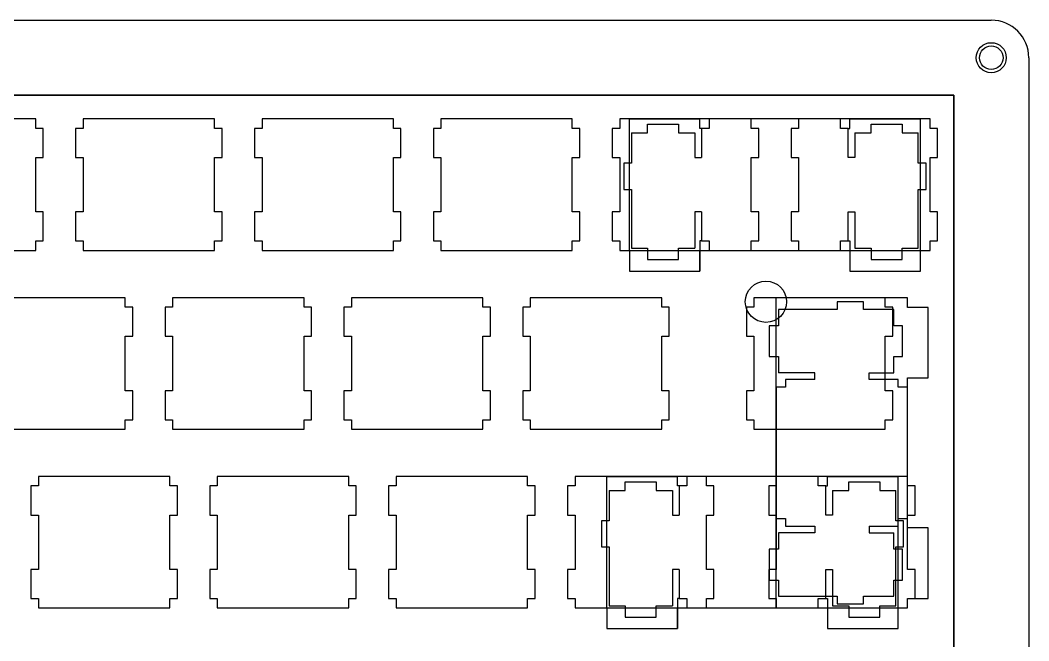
# Model space of a CAD drawing. Header units: millimetres. Extents: x 0 to 302, y 0 to 130.
# Drawn here: x 194.3 to 301.8, y 64.2 to 130.3 of the extents above; entities that cross this region are included whole.
import ezdxf

# ---------------------------------------------------------------- set-up
doc = ezdxf.new("R2010")
doc.units = ezdxf.units.MM
for name, color, linetype, lineweight, true_color in [('BOLT_HOLES', 7, 'Continuous', 25, 0xffffff), ('BORDER', 7, 'Continuous', 25, 0xffffff), ('BOTTOM_LAYER_FEET', 7, 'Continuous', 25, 0x000000), ('HOLES', 7, 'Continuous', 25, 0xffffff), ('MOUSE_BUTTONS__PCB_CUTOUT', 30, 'Continuous', 25, 0xff7f00), ('PCBS', 7, 'Continuous', 25, 0x000000), ('SWITCH__BACKSLASH', 5, 'Continuous', 25, 0x0000ff), ('SWITCH__BACKSPACE_CLASSIC__PCB', 5, 'Continuous', 25, 0x0000ff), ('SWITCH__BACKSPACE_CLASSIC__PLATE', 5, 'Continuous', 25, 0x0000ff), ('SWITCH__BACKSPACE_SPLIT', 5, 'Continuous', 25, 0x0000ff), ('SWITCH__BASE', 5, 'Continuous', 25, 0x0000ff), ('SWITCH__ENTER__1.25U', 5, 'Continuous', 25, 0x0000ff), ('SWITCH__ENTER__ANSI__PCB', 5, 'Continuous', 25, 0x0000ff), ('SWITCH__ENTER__ANSI__PLATE', 5, 'Continuous', 25, 0x0000ff), ('SWITCH__ENTER__ISO__PCB', 5, 'Continuous', 25, 0x0000ff), ('SWITCH__ENTER__ISO__PLATE', 5, 'Continuous', 25, 0x0000ff), ('SWITCH__UNIVERSAL', 2, 'Continuous', 25, 0xffff00), ('TOP_PLATE__BASE', 1, 'Continuous', 25, 0xff0000)]:
    doc.layers.add(name, color=color, linetype=linetype, lineweight=lineweight, true_color=true_color)

msp = doc.modelspace()

# ---------------------------------------------------------------- linework, layer by layer
at = {"layer": 'BOLT_HOLES'}
msp.add_circle((297.7516, 126.302), 1.25, dxfattribs=at)
at = {"layer": 'BORDER'}
for p, q in [((34.875, 130.302), (297.7516, 130.302)), ((301.7509, 126.302), (301.7509, 4))]:
    msp.add_line(p, q, dxfattribs=at)
msp.add_arc((297.7509, 126.302), 4, 359.9999991, 89.9899732, dxfattribs=at)
at = {"layer": 'BOTTOM_LAYER_FEET'}
msp.add_circle((273.7509, 100.302), 2.2, dxfattribs=at)
at = {"layer": 'HOLES'}
msp.add_circle((297.7516, 126.302), 1.6, dxfattribs=at)
at = {"layer": 'MOUSE_BUTTONS__PCB_CUTOUT'}
for p, q in [((293.7523, 122.302), (32.875, 122.302)), ((293.7523, 27.0504), (293.7523, 122.302))]:
    msp.add_line(p, q, dxfattribs=at)
at = {"layer": 'PCBS'}
for p, q in [((293.7523, 122.302), (32.875, 122.302)), ((293.7509, 8), (293.7523, 122.302))]:
    msp.add_line(p, q, dxfattribs=at)
at = {"layer": 'SWITCH__BACKSLASH'}
for p, q in [((272.4633, 100.726), (272.4633, 99.725)), ((286.4633, 100.726), (272.4633, 100.726)), ((286.4633, 99.725), (286.4633, 100.726)), ((272.4633, 99.725), (271.6633, 99.725)), ((271.6633, 99.725), (271.6633, 96.625)), ((287.2633, 99.725), (286.4633, 99.725)), ((287.2633, 96.625), (287.2633, 99.725)), ((271.6633, 96.625), (272.4633, 96.625)), ((272.4633, 96.625), (272.4633, 90.8246)), ((286.4633, 90.8246), (286.4633, 96.625)), ((286.4633, 96.625), (287.2633, 96.625)), ((272.4633, 90.8246), (271.6633, 90.8246)), ((271.6633, 90.8246), (271.6633, 87.7255)), ((287.2633, 90.8246), (286.4633, 90.8246)), ((287.2633, 87.7255), (287.2633, 90.8246)), ((271.6633, 87.7255), (272.4633, 87.7255)), ((272.4633, 87.7255), (272.4633, 86.7264)), ((286.4633, 86.7264), (286.4633, 87.7255)), ((286.4633, 87.7255), (287.2633, 87.7255)), ((272.4633, 86.7264), (286.4633, 86.7264))]:
    msp.add_line(p, q, dxfattribs=at)
at = {"layer": 'SWITCH__BACKSPACE_CLASSIC__PCB'}
for p, q in [((259.20196, 105.7748), (259.20196, 119.7755)), ((259.20196, 119.7755), (266.70196, 119.7755)), ((266.70196, 118.775), (266.70196, 119.7755)), ((267.70237, 119.7755), (267.70237, 118.775)), ((281.70197, 119.7755), (267.70237, 119.7755)), ((281.70197, 118.775), (281.70197, 119.7755)), ((282.70196, 119.7755), (290.20196, 119.7755)), ((282.70196, 118.775), (282.70196, 119.7755)), ((290.20196, 105.7748), (290.20196, 119.7755)), ((266.90187, 118.775), (266.70196, 118.775)), ((267.70237, 118.775), (266.90187, 118.775)), ((282.50277, 118.775), (281.70197, 118.775)), ((282.50277, 118.775), (282.70196, 118.775)), ((266.90187, 106.7753), (266.70196, 106.7753)), ((266.70196, 106.7753), (266.70196, 103.5748)), ((266.90187, 106.7753), (267.70237, 106.7753)), ((267.70237, 106.7753), (267.70237, 105.7762)), ((281.70197, 105.7762), (281.70197, 106.7753)), ((281.70197, 106.7753), (282.50277, 106.7753)), ((282.50277, 106.7753), (282.70196, 106.7753)), ((282.70196, 106.7753), (282.70196, 103.5748)), ((259.20196, 105.7748), (259.20196, 103.5748)), ((266.70196, 103.5748), (266.70196, 105.7748)), ((266.70196, 105.7748), (266.70196, 105.7748)), ((267.70237, 105.7762), (281.70197, 105.7762)), ((282.70196, 105.7748), (282.70196, 103.5748)), ((290.20196, 103.5748), (290.20196, 105.7748)), ((259.20196, 103.5748), (266.70196, 103.5748)), ((282.70196, 103.5748), (290.20196, 103.5748))]:
    msp.add_line(p, q, dxfattribs=at)
at = {"layer": 'SWITCH__BACKSPACE_CLASSIC__PLATE'}
for p, q in [((267.7003, 119.7755), (267.7003, 118.775)), ((281.6997, 119.7755), (267.7003, 119.7755)), ((281.6997, 118.775), (281.6997, 119.7755)), ((259.4251, 118.3051), (259.4251, 115.0737)), ((259.4251, 118.3051), (261.1503, 118.3051)), ((261.1503, 118.3051), (261.1503, 119.2241)), ((261.1503, 119.2241), (264.4494, 119.2241)), ((264.4494, 119.2241), (264.4494, 118.3051)), ((264.4494, 118.3051), (266.1747, 118.3051)), ((266.1748, 118.3051), (266.1748, 115.6745)), ((267.7003, 118.775), (266.8996, 118.775)), ((266.8996, 118.775), (266.8996, 115.6745)), ((282.5006, 118.775), (281.6997, 118.775)), ((282.5006, 115.6745), (282.5006, 118.775)), ((283.2251, 118.3051), (284.9504, 118.3051)), ((283.2252, 118.3051), (283.2252, 115.6745)), ((284.9504, 118.3051), (284.9504, 119.2241)), ((284.9504, 119.2241), (288.2496, 119.2241)), ((288.2496, 119.2241), (288.2496, 118.3051)), ((288.2496, 118.3051), (289.9747, 118.3051)), ((289.9749, 115.0737), (289.9749, 118.3051)), ((259.4251, 115.0737), (258.5997, 115.0737)), ((258.5997, 115.0737), (258.5997, 112.2751)), ((266.1748, 115.6745), (266.8996, 115.6745)), ((283.2252, 115.6745), (282.5006, 115.6745)), ((290.8004, 115.0737), (289.9749, 115.0737)), ((290.8004, 112.2751), (290.8004, 115.0737)), ((258.5997, 112.2751), (259.4251, 112.2751)), ((259.4251, 112.2751), (259.4251, 106.0034)), ((289.9749, 106.0034), (289.9749, 112.2751)), ((289.9749, 112.2751), (290.8004, 112.2751)), ((266.8996, 109.8744), (266.1748, 109.8744)), ((266.1748, 109.8744), (266.1748, 106.0034)), ((266.8996, 109.8744), (266.8996, 106.7753)), ((282.5006, 106.7753), (282.5006, 109.8744)), ((282.5006, 109.8744), (283.23026, 109.8744)), ((283.23026, 109.8744), (283.23026, 106.0034)), ((266.8996, 106.7753), (267.7003, 106.7753)), ((267.7003, 106.7753), (267.7003, 105.7762)), ((281.6997, 105.7762), (281.6997, 106.7753)), ((281.6997, 106.7753), (282.5006, 106.7753)), ((259.4251, 106.0034), (261.1504, 106.0034)), ((261.1504, 106.0034), (261.1504, 104.8061)), ((264.4495, 104.8061), (264.4495, 106.0034)), ((264.4495, 106.0034), (266.1748, 106.0034)), ((267.7003, 105.7762), (281.6997, 105.7762)), ((283.2252, 106.0034), (284.9506, 106.0034)), ((284.9506, 106.0034), (284.9506, 104.8061)), ((288.2494, 104.8061), (288.2494, 106.0034)), ((288.2494, 106.0034), (289.9749, 106.0034)), ((261.1504, 104.8061), (264.4495, 104.8061)), ((284.9506, 104.8061), (288.2494, 104.8061))]:
    msp.add_line(p, q, dxfattribs=at)
at = {"layer": 'SWITCH__BACKSPACE_SPLIT'}
for p, q in [((258.17757, 119.7755), (258.17757, 118.775)), ((272.17657, 119.7755), (258.17757, 119.7755)), ((272.17657, 118.775), (272.17657, 119.7755)), ((277.22757, 119.7755), (277.22757, 118.775)), ((291.22657, 119.7755), (277.22757, 119.7755)), ((291.22657, 118.775), (291.22657, 119.7755)), ((258.17757, 118.775), (257.37657, 118.775)), ((257.37657, 118.775), (257.37657, 115.6745)), ((272.97757, 118.775), (272.17657, 118.775)), ((272.97757, 115.6745), (272.97757, 118.775)), ((277.22757, 118.775), (276.42657, 118.775)), ((276.42657, 118.775), (276.42657, 115.6745)), ((292.02757, 118.775), (291.22657, 118.775)), ((292.02757, 115.6745), (292.02757, 118.775)), ((257.37657, 115.6745), (258.17757, 115.6745)), ((258.17757, 115.6745), (258.17757, 109.8759)), ((272.17657, 109.8759), (272.17657, 115.6745)), ((272.17657, 115.6745), (272.97757, 115.6745)), ((276.42657, 115.6745), (277.22757, 115.6745)), ((277.22757, 115.6745), (277.22757, 109.8759)), ((291.22657, 109.8759), (291.22657, 115.6745)), ((291.22657, 115.6745), (292.02757, 115.6745)), ((258.17757, 109.8759), (257.37657, 109.8759)), ((257.37657, 109.8759), (257.37657, 106.7739)), ((272.97757, 109.8759), (272.17657, 109.8759)), ((272.97757, 106.7739), (272.97757, 109.8759)), ((277.22757, 109.8759), (276.42657, 109.8759)), ((276.42657, 109.8759), (276.42657, 106.7739)), ((292.02757, 109.8759), (291.22657, 109.8759)), ((292.02757, 106.7739), (292.02757, 109.8759)), ((257.37657, 106.7739), (258.17757, 106.7739)), ((258.17757, 106.7739), (258.17757, 105.7748)), ((272.17657, 105.7748), (272.17657, 106.7739)), ((272.17657, 106.7739), (272.97757, 106.7739)), ((276.42657, 106.7739), (277.22757, 106.7739)), ((277.22757, 106.7739), (277.22757, 105.7748)), ((291.22657, 105.7748), (291.22657, 106.7739)), ((291.22657, 106.7739), (292.02757, 106.7739)), ((258.17757, 105.7748), (272.17657, 105.7748)), ((277.22757, 105.7748), (291.22657, 105.7748))]:
    msp.add_line(p, q, dxfattribs=at)
at = {"layer": 'SWITCH__BASE'}
for p, q in [((195.9753, 119.776), (181.9753, 119.776)), ((195.9753, 118.775), (195.9753, 119.776)), ((201.0253, 119.776), (201.0253, 118.775)), ((215.0253, 119.776), (201.0253, 119.776)), ((215.0253, 118.775), (215.0253, 119.776)), ((220.0753, 119.776), (220.0753, 118.775)), ((234.0753, 119.776), (220.0753, 119.776)), ((234.0753, 118.775), (234.0753, 119.776)), ((239.1253, 119.776), (239.1253, 118.775)), ((253.1253, 119.776), (239.1253, 119.776)), ((253.1253, 118.775), (253.1253, 119.776)), ((196.7763, 118.775), (195.9753, 118.775)), ((196.7763, 115.675), (196.7763, 118.775)), ((201.0253, 118.775), (200.2263, 118.775)), ((200.2263, 118.775), (200.2263, 115.675)), ((215.8263, 118.775), (215.0253, 118.775)), ((215.8263, 115.675), (215.8263, 118.775)), ((220.0753, 118.775), (219.2763, 118.775)), ((219.2763, 118.775), (219.2763, 115.675)), ((234.8763, 118.775), (234.0753, 118.775)), ((234.8763, 115.675), (234.8763, 118.775)), ((239.1253, 118.775), (238.3263, 118.775)), ((238.3263, 118.775), (238.3263, 115.675)), ((253.9263, 118.775), (253.1253, 118.775)), ((253.9263, 115.675), (253.9263, 118.775)), ((195.9753, 109.875), (195.9753, 115.675)), ((195.9753, 115.675), (196.7763, 115.675)), ((200.2263, 115.675), (201.0253, 115.675)), ((201.0253, 115.675), (201.0253, 109.875)), ((215.0253, 109.875), (215.0253, 115.675)), ((215.0253, 115.675), (215.8263, 115.675)), ((219.2763, 115.675), (220.0753, 115.675)), ((220.0753, 115.675), (220.0753, 109.875)), ((234.0753, 109.875), (234.0753, 115.675)), ((234.0753, 115.675), (234.8763, 115.675)), ((238.3263, 115.675), (239.1253, 115.675)), ((239.1253, 115.675), (239.1253, 109.875)), ((253.1253, 109.875), (253.1253, 115.675)), ((253.1253, 115.675), (253.9263, 115.675)), ((196.7763, 109.875), (195.9753, 109.875)), ((196.7763, 106.775), (196.7763, 109.875)), ((201.0253, 109.875), (200.2263, 109.875)), ((200.2263, 109.875), (200.2263, 106.775)), ((215.8263, 109.875), (215.0253, 109.875)), ((215.8263, 106.775), (215.8263, 109.875)), ((220.0753, 109.875), (219.2763, 109.875)), ((219.2763, 109.875), (219.2763, 106.775)), ((234.8763, 109.875), (234.0753, 109.875)), ((234.8763, 106.775), (234.8763, 109.875)), ((239.1253, 109.875), (238.3263, 109.875)), ((238.3263, 109.875), (238.3263, 106.775)), ((253.9263, 109.875), (253.1253, 109.875)), ((253.9263, 106.775), (253.9263, 109.875)), ((195.9753, 105.776), (195.9753, 106.775)), ((195.9753, 106.775), (196.7763, 106.775)), ((200.2263, 106.775), (201.0253, 106.775)), ((201.0253, 106.775), (201.0253, 105.776)), ((215.0253, 105.776), (215.0253, 106.775)), ((215.0253, 106.775), (215.8263, 106.775)), ((219.2763, 106.775), (220.0753, 106.775)), ((220.0753, 106.775), (220.0753, 105.776)), ((234.0753, 105.776), (234.0753, 106.775)), ((234.0753, 106.775), (234.8763, 106.775)), ((238.3263, 106.775), (239.1253, 106.775)), ((239.1253, 106.775), (239.1253, 105.776)), ((253.1253, 105.776), (253.1253, 106.775)), ((253.1253, 106.775), (253.9263, 106.775)), ((181.9753, 105.776), (195.9753, 105.776)), ((201.0253, 105.776), (215.0253, 105.776)), ((220.0753, 105.776), (234.0753, 105.776)), ((239.1253, 105.776), (253.1253, 105.776)), ((205.5003, 100.726), (191.5003, 100.726)), ((205.5003, 99.725), (205.5003, 100.726)), ((210.5503, 100.726), (210.5503, 99.725)), ((224.5503, 100.726), (210.5503, 100.726)), ((224.5503, 99.725), (224.5503, 100.726)), ((229.6003, 100.726), (229.6003, 99.725)), ((243.6003, 100.726), (229.6003, 100.726)), ((243.6003, 99.725), (243.6003, 100.726)), ((248.6503, 100.726), (248.6503, 99.725)), ((262.6503, 100.726), (248.6503, 100.726)), ((262.6503, 99.725), (262.6503, 100.726)), ((206.3013, 99.725), (205.5003, 99.725)), ((206.3013, 96.625), (206.3013, 99.725)), ((210.5503, 99.725), (209.7513, 99.725)), ((209.7513, 99.725), (209.7513, 96.625)), ((225.3513, 99.725), (224.5503, 99.725)), ((225.3513, 96.625), (225.3513, 99.725)), ((228.8013, 99.725), (228.8013, 96.625)), ((229.6003, 99.725), (228.8013, 99.725)), ((244.4013, 99.725), (243.6003, 99.725)), ((244.4013, 96.625), (244.4013, 99.725)), ((248.6503, 99.725), (247.8513, 99.725)), ((247.8513, 99.725), (247.8513, 96.625)), ((263.4513, 99.725), (262.6503, 99.725)), ((263.4513, 96.625), (263.4513, 99.725)), ((205.5003, 90.8246), (205.5003, 96.625)), ((205.5003, 96.625), (206.3013, 96.625)), ((209.7513, 96.625), (210.5503, 96.625)), ((210.5503, 96.625), (210.5503, 90.8246)), ((224.5503, 90.8246), (224.5503, 96.625)), ((224.5503, 96.625), (225.3513, 96.625)), ((228.8013, 96.625), (229.6003, 96.625)), ((229.6003, 96.625), (229.6003, 90.8246)), ((243.6003, 90.8246), (243.6003, 96.625)), ((243.6003, 96.625), (244.4013, 96.625)), ((247.8513, 96.625), (248.6503, 96.625)), ((248.6503, 96.625), (248.6503, 90.8246)), ((262.6503, 90.8246), (262.6503, 96.625)), ((262.6503, 96.625), (263.4513, 96.625)), ((206.3013, 90.8246), (205.5003, 90.8246)), ((206.3013, 87.7255), (206.3013, 90.8246)), ((210.5503, 90.8246), (209.7513, 90.8246)), ((209.7513, 90.8246), (209.7513, 87.7255)), ((225.3513, 90.8246), (224.5503, 90.8246)), ((225.3513, 87.7255), (225.3513, 90.8246)), ((229.6003, 90.8246), (228.8013, 90.8246)), ((228.8013, 90.8246), (228.8013, 87.7255)), ((244.4013, 90.8246), (243.6003, 90.8246)), ((244.4013, 87.7255), (244.4013, 90.8246)), ((248.6503, 90.8246), (247.8513, 90.8246)), ((247.8513, 90.8246), (247.8513, 87.7255)), ((263.4513, 90.8246), (262.6503, 90.8246)), ((263.4513, 87.7255), (263.4513, 90.8246)), ((205.5003, 86.7264), (205.5003, 87.7255)), ((205.5003, 87.7255), (206.3013, 87.7255)), ((209.7513, 87.7255), (210.5503, 87.7255)), ((210.5503, 87.7255), (210.5503, 86.7264)), ((224.5503, 86.7264), (224.5503, 87.7255)), ((224.5503, 87.7255), (225.3513, 87.7255)), ((228.8013, 87.7255), (229.6003, 87.7255)), ((229.6003, 87.7255), (229.6003, 86.7264)), ((243.6003, 86.7264), (243.6003, 87.7255)), ((243.6003, 87.7255), (244.4013, 87.7255)), ((247.8513, 87.7255), (248.6503, 87.7255)), ((248.6503, 87.7255), (248.6503, 86.7264)), ((262.6503, 86.7264), (262.6503, 87.7255)), ((262.6503, 87.7255), (263.4513, 87.7255)), ((191.5003, 86.7264), (205.5003, 86.7264)), ((210.5503, 86.7264), (224.5503, 86.7264)), ((229.6003, 86.7264), (243.6003, 86.7264)), ((248.6503, 86.7264), (262.6503, 86.7264)), ((196.2633, 81.6757), (196.2633, 80.6752)), ((210.2633, 81.6757), (196.2633, 81.6757)), ((210.2633, 80.6752), (210.2633, 81.6757)), ((215.3133, 81.6757), (215.3133, 80.6752)), ((229.3133, 81.6757), (215.3133, 81.6757)), ((229.3133, 80.6752), (229.3133, 81.6757)), ((234.3633, 81.6757), (234.3633, 80.6752)), ((248.3633, 81.6757), (234.3633, 81.6757)), ((248.3633, 80.6752), (248.3633, 81.6757)), ((196.2633, 80.6752), (195.4633, 80.6752)), ((195.4633, 80.6752), (195.4633, 77.5747)), ((211.0633, 80.6752), (210.2633, 80.6752)), ((211.0633, 77.5747), (211.0633, 80.6752)), ((215.3133, 80.6752), (214.5133, 80.6752)), ((214.5133, 80.6752), (214.5133, 77.5747)), ((230.1133, 80.6752), (229.3133, 80.6752)), ((230.1133, 77.5747), (230.1133, 80.6752)), ((234.3633, 80.6752), (233.5633, 80.6752)), ((233.5633, 80.6752), (233.5633, 77.5747)), ((249.1623, 80.6752), (248.3633, 80.6752)), ((249.1623, 77.5747), (249.1623, 80.6752)), ((195.4633, 77.5747), (196.2633, 77.5747)), ((196.2633, 77.5747), (196.2633, 71.7746)), ((210.2633, 71.7746), (210.2633, 77.5747)), ((210.2633, 77.5747), (211.0633, 77.5747)), ((214.5133, 77.5747), (215.3133, 77.5747)), ((215.3133, 77.5747), (215.3133, 71.7746)), ((229.3133, 71.7746), (229.3133, 77.5747)), ((229.3133, 77.5747), (230.1133, 77.5747)), ((233.5633, 77.5747), (234.3633, 77.5747)), ((234.3633, 77.5747), (234.3633, 71.7746)), ((248.3633, 71.7746), (248.3633, 77.5747)), ((248.3633, 77.5747), (249.1623, 77.5747)), ((196.2633, 71.7746), (195.4633, 71.7746)), ((195.4633, 71.7746), (195.4633, 68.6755)), ((211.0633, 71.7746), (210.2633, 71.7746)), ((211.0633, 68.6755), (211.0633, 71.7746)), ((215.3133, 71.7746), (214.5133, 71.7746)), ((214.5133, 71.7746), (214.5133, 68.6755)), ((230.1133, 71.7746), (229.3133, 71.7746)), ((230.1133, 68.6755), (230.1133, 71.7746)), ((234.3633, 71.7746), (233.5633, 71.7746)), ((233.5633, 71.7746), (233.5633, 68.6755)), ((249.1623, 71.7746), (248.3633, 71.7746)), ((249.1623, 68.6755), (249.1623, 71.7746)), ((195.4633, 68.6755), (196.2633, 68.6755)), ((196.2633, 68.6755), (196.2633, 67.6764)), ((210.2633, 67.6764), (210.2633, 68.6755)), ((210.2633, 68.6755), (211.0633, 68.6755)), ((214.5133, 68.6755), (215.3133, 68.6755)), ((215.3133, 68.6755), (215.3133, 67.6764)), ((229.3133, 67.6764), (229.3133, 68.6755)), ((229.3133, 68.6755), (230.1133, 68.6755)), ((233.5633, 68.6755), (234.3633, 68.6755)), ((234.3633, 68.6755), (234.3633, 67.6764)), ((248.3633, 67.6764), (248.3633, 68.6755)), ((248.3633, 68.6755), (249.1623, 68.6755)), ((196.2633, 67.6764), (210.2633, 67.6764)), ((215.3133, 67.6764), (229.3133, 67.6764)), ((234.3633, 67.6764), (248.3633, 67.6764))]:
    msp.add_line(p, q, dxfattribs=at)
at = {"layer": 'SWITCH__ENTER__1.25U'}
for p, q in [((253.4133, 81.6742), (253.4133, 80.6737)), ((267.4133, 81.6742), (253.4133, 81.6742)), ((267.4133, 80.6737), (267.4133, 81.6742)), ((274.8433, 81.6742), (274.8433, 80.6737)), ((288.8443, 81.6742), (274.8433, 81.6742)), ((288.8443, 80.6737), (288.8443, 81.6742)), ((253.4133, 80.6737), (252.6133, 80.6737)), ((252.6133, 80.6737), (252.6133, 77.5742)), ((268.2133, 80.6737), (267.4133, 80.6737)), ((268.2133, 77.5742), (268.2133, 80.6737)), ((274.8433, 80.6737), (274.0443, 80.6737)), ((274.0443, 80.6737), (274.0443, 77.5742)), ((289.6433, 80.6737), (288.8443, 80.6737)), ((289.6433, 77.5742), (289.6433, 80.6737)), ((252.6133, 77.5742), (253.4133, 77.5742)), ((253.4133, 77.5742), (253.4133, 71.7742)), ((267.4133, 71.7742), (267.4133, 77.5742)), ((267.4133, 77.5742), (268.2133, 77.5742)), ((274.0443, 77.5742), (274.8433, 77.5742)), ((274.8433, 77.5742), (274.8433, 71.7742)), ((288.8443, 71.7742), (288.8443, 77.5742)), ((288.8443, 77.5742), (289.6433, 77.5742)), ((253.4133, 71.7742), (252.6133, 71.7742)), ((252.6133, 71.7742), (252.6133, 68.6736)), ((268.2133, 71.7742), (267.4133, 71.7742)), ((268.2133, 68.6736), (268.2133, 71.7742)), ((274.8433, 71.7742), (274.0443, 71.7742)), ((274.0443, 71.7742), (274.0443, 68.6736)), ((289.6433, 71.7742), (288.8443, 71.7742)), ((289.6433, 68.6736), (289.6433, 71.7742)), ((252.6133, 68.6736), (253.4133, 68.6736)), ((253.4133, 68.6736), (253.4133, 67.6745)), ((267.4133, 67.6745), (267.4133, 68.6736)), ((267.4133, 68.6736), (268.2133, 68.6736)), ((274.0443, 68.6736), (274.8433, 68.6736)), ((274.8433, 68.6736), (274.8433, 67.6745)), ((288.8443, 67.6745), (288.8443, 68.6736)), ((288.8443, 68.6736), (289.6433, 68.6736)), ((253.4133, 67.6745), (267.4133, 67.6745)), ((274.8433, 67.6745), (288.8443, 67.6745))]:
    msp.add_line(p, q, dxfattribs=at)
at = {"layer": 'SWITCH__ENTER__ANSI__PCB'}
for p, q in [((256.81909, 67.6757), (256.81909, 81.6764)), ((256.81909, 81.6764), (264.31909, 81.6764)), ((264.31909, 80.6759), (264.31909, 81.6764)), ((265.3195, 81.6764), (265.3195, 80.6759)), ((279.3191, 81.6764), (265.3195, 81.6764)), ((279.3191, 80.6759), (279.3191, 81.6764)), ((280.31909, 81.6764), (287.81909, 81.6764)), ((280.31909, 80.6759), (280.31909, 81.6764)), ((287.81909, 67.6757), (287.81909, 81.6764)), ((264.519, 80.6759), (264.31909, 80.6759)), ((265.3195, 80.6759), (264.519, 80.6759)), ((280.1199, 80.6759), (279.3191, 80.6759)), ((280.1199, 80.6759), (280.31909, 80.6759)), ((264.519, 68.6762), (264.31909, 68.6762)), ((264.31909, 68.6762), (264.31909, 65.4757)), ((264.519, 68.6762), (265.3195, 68.6762)), ((265.3195, 68.6762), (265.3195, 67.6771)), ((279.3191, 67.6771), (279.3191, 68.6762)), ((279.3191, 68.6762), (280.1199, 68.6762)), ((280.1199, 68.6762), (280.31909, 68.6762)), ((280.31909, 68.6762), (280.31909, 65.4757)), ((256.81909, 67.6757), (256.81909, 65.4757)), ((264.31909, 65.4757), (264.31909, 67.6757)), ((264.31909, 67.6757), (264.31909, 67.6757)), ((265.3195, 67.6771), (279.3191, 67.6771)), ((280.31909, 67.6757), (280.31909, 65.4757)), ((287.81909, 65.4757), (287.81909, 67.6757)), ((256.81909, 65.4757), (264.31909, 65.4757)), ((280.31909, 65.4757), (287.81909, 65.4757))]:
    msp.add_line(p, q, dxfattribs=at)
at = {"layer": 'SWITCH__ENTER__ANSI__PLATE'}
for p, q in [((265.3195, 81.6757), (265.3195, 80.6752)), ((279.3189, 81.6757), (265.3195, 81.6757)), ((279.3189, 80.6752), (279.3189, 81.6757)), ((258.7695, 80.2053), (258.7695, 81.1243)), ((258.7695, 81.1243), (262.0686, 81.1243)), ((262.0686, 81.1243), (262.0686, 80.2053)), ((265.3195, 80.6752), (264.5188, 80.6752)), ((264.5188, 80.6752), (264.5188, 77.5747)), ((280.1198, 80.6752), (279.3189, 80.6752)), ((280.1198, 77.5747), (280.1198, 80.6752)), ((282.5696, 80.2053), (282.5696, 81.1243)), ((282.5696, 81.1243), (285.8688, 81.1243)), ((285.8688, 81.1243), (285.8688, 80.2053)), ((257.0443, 80.2053), (257.0443, 76.9739)), ((257.0443, 80.2053), (258.7695, 80.2053)), ((262.0686, 80.2053), (263.7939, 80.2053)), ((263.794, 80.2053), (263.794, 77.5747)), ((280.8443, 80.2053), (282.5696, 80.2053)), ((280.8444, 80.2053), (280.8444, 77.5747)), ((285.8688, 80.2053), (287.5939, 80.2053)), ((287.5941, 76.9739), (287.5941, 80.2053)), ((263.794, 77.5747), (264.5188, 77.5747)), ((280.8444, 77.5747), (280.1198, 77.5747)), ((257.0443, 76.9739), (256.2189, 76.9739)), ((256.2189, 76.9739), (256.2189, 74.1753)), ((288.4196, 76.9739), (287.5941, 76.9739)), ((288.4196, 74.1753), (288.4196, 76.9739)), ((256.2189, 74.1753), (257.0443, 74.1753)), ((257.0443, 74.1753), (257.0443, 67.9036)), ((287.5941, 67.9036), (287.5941, 74.1753)), ((287.5941, 74.1753), (288.4196, 74.1753)), ((264.5188, 71.7746), (263.794, 71.7746)), ((263.794, 71.7746), (263.794, 67.9036)), ((264.5188, 71.7746), (264.5188, 68.6755)), ((280.1198, 68.6755), (280.1198, 71.7746)), ((280.1198, 71.7746), (280.84946, 71.7746)), ((280.84946, 71.7746), (280.84946, 67.9036)), ((257.0443, 67.9036), (258.7696, 67.9036)), ((258.7696, 67.9036), (258.7696, 66.7063)), ((262.0687, 66.7063), (262.0687, 67.9036)), ((262.0687, 67.9036), (263.794, 67.9036)), ((264.5188, 68.6755), (265.3195, 68.6755)), ((265.3195, 68.6755), (265.3195, 67.6764)), ((279.3189, 67.6764), (279.3189, 68.6755)), ((279.3189, 68.6755), (280.1198, 68.6755)), ((280.8444, 67.9036), (282.5698, 67.9036)), ((282.5698, 67.9036), (282.5698, 66.7063)), ((285.8686, 66.7063), (285.8686, 67.9036)), ((285.8686, 67.9036), (287.5941, 67.9036)), ((258.7696, 66.7063), (262.0687, 66.7063)), ((265.3195, 67.6764), (279.3189, 67.6764)), ((282.5698, 66.7063), (285.8686, 66.7063))]:
    msp.add_line(p, q, dxfattribs=at)
at = {"layer": 'SWITCH__ENTER__ISO__PCB'}
for p, q in [((274.84145, 67.6747), (274.84145, 100.7237)), ((288.84215, 100.7237), (274.84145, 100.7237)), ((288.84215, 100.7237), (288.84215, 100.7237)), ((288.84215, 99.69909), (288.84215, 100.7237)), ((291.04215, 99.69909), (288.84215, 99.69909)), ((291.04215, 92.19909), (291.04215, 99.69909)), ((288.84215, 76.19909), (288.84215, 92.19909)), ((288.84215, 92.19909), (291.04215, 92.19909)), ((253.4133, 81.6742), (253.4133, 80.6752)), ((267.4133, 81.6742), (253.4133, 81.6742)), ((267.4133, 80.6752), (267.4133, 81.6742)), ((253.4133, 80.6752), (252.6133, 80.6752)), ((252.6133, 80.6752), (252.6133, 77.5746)), ((268.2133, 80.6752), (267.4133, 80.6752)), ((268.2133, 77.5746), (268.2133, 80.6752)), ((252.6133, 77.5746), (253.4133, 77.5746)), ((253.4133, 77.5746), (253.4133, 71.7742)), ((267.4133, 71.7742), (267.4133, 77.5746)), ((267.4133, 77.5746), (268.2133, 77.5746)), ((291.04215, 76.19909), (288.84215, 76.19909)), ((288.84215, 76.19909), (288.84215, 76.19909)), ((291.04215, 68.69909), (291.04215, 76.19909)), ((253.4133, 71.7742), (252.6133, 71.7742)), ((252.6133, 71.7742), (252.6133, 68.6751)), ((268.2133, 71.7742), (267.4133, 71.7742)), ((268.2133, 68.6751), (268.2133, 71.7742)), ((252.6133, 68.6751), (253.4133, 68.6751)), ((253.4133, 68.6751), (253.4133, 67.6746)), ((267.4133, 67.6746), (267.4133, 68.6751)), ((267.4133, 68.6751), (268.2133, 68.6751)), ((288.84215, 67.6747), (288.84215, 68.69909)), ((288.84215, 68.69909), (291.04215, 68.69909)), ((253.4133, 67.6746), (267.4133, 67.6746)), ((274.84145, 67.6747), (288.84215, 67.6747)), ((287.84305, 66.8737), (287.84305, 66.8737)), ((288.84215, 67.6747), (288.84215, 67.6747))]:
    msp.add_line(p, q, dxfattribs=at)
at = {"layer": 'SWITCH__ENTER__ISO__PLATE'}
for p, q in [((281.3413, 100.2997), (281.3413, 99.4742)), ((284.1413, 100.2997), (281.3413, 100.2997)), ((284.1413, 99.4742), (284.1413, 100.2997)), ((281.3413, 99.4742), (275.0713, 99.4742)), ((275.0713, 99.4742), (275.0713, 97.7487)), ((287.3713, 99.4742), (284.1413, 99.4742)), ((287.3713, 97.7487), (287.3713, 99.4742)), ((275.0713, 97.7487), (274.0923, 97.7487)), ((274.0923, 97.7487), (274.0923, 94.4495)), ((288.2923, 97.7487), (287.3713, 97.7487)), ((288.2923, 94.4495), (288.2923, 97.7487)), ((274.0923, 94.4495), (275.0713, 94.4495)), ((275.0713, 94.4495), (275.0713, 92.7245)), ((287.3713, 92.7245), (287.3713, 94.4495)), ((287.3713, 94.4495), (288.2923, 94.4495)), ((278.9423, 92.7245), (275.0713, 92.7245)), ((278.9423, 91.9995), (278.9423, 92.7245)), ((284.7423, 91.9995), (284.7423, 92.7245)), ((284.7423, 92.7245), (287.3713, 92.7245)), ((278.9423, 91.9995), (275.8423, 91.9995)), ((275.8423, 91.9995), (275.8423, 91.199)), ((287.8413, 91.9995), (284.7423, 91.9995)), ((287.8413, 91.199), (287.8413, 91.9995)), ((275.8423, 91.199), (274.8413, 91.199)), ((274.8413, 91.199), (274.8413, 77.1994)), ((288.8423, 91.199), (287.8413, 91.199)), ((288.8423, 77.1994), (288.8423, 91.199)), ((274.8413, 77.1994), (275.8423, 77.1994)), ((275.8423, 77.1994), (275.8423, 76.399)), ((275.8423, 76.399), (278.9423, 76.399)), ((278.9423, 76.399), (278.9423, 75.674)), ((284.7423, 76.399), (287.8413, 76.399)), ((284.7423, 76.399), (284.7423, 75.674)), ((287.8413, 76.399), (287.8413, 77.1994)), ((287.8413, 77.1994), (288.8423, 77.1994)), ((275.0713, 75.674), (275.0713, 73.9486)), ((278.9423, 75.674), (275.0713, 75.674)), ((284.7423, 75.674), (287.3713, 75.674)), ((287.3713, 73.9486), (287.3713, 75.674)), ((275.0713, 73.9486), (274.0923, 73.9486)), ((274.0923, 73.9486), (274.0923, 70.6497)), ((288.2923, 73.9486), (287.3713, 73.9486)), ((288.2923, 70.6497), (288.2923, 73.9486)), ((274.0923, 70.6497), (275.0713, 70.6497)), ((275.0713, 70.6497), (275.0713, 68.9243)), ((287.3713, 68.9243), (287.3713, 70.6497)), ((287.3713, 70.6497), (288.2923, 70.6497)), ((275.0713, 68.9243), (281.3413, 68.9243)), ((281.3413, 68.9243), (281.3413, 68.0988)), ((284.1413, 68.0988), (284.1413, 68.9243)), ((284.1413, 68.9243), (287.3713, 68.9243)), ((281.3413, 68.0988), (284.1413, 68.0988))]:
    msp.add_line(p, q, dxfattribs=at)
at = {"layer": 'SWITCH__UNIVERSAL'}
for p, q in [((258.17757, 119.7755), (258.17757, 118.775)), ((291.22657, 119.7755), (258.17757, 119.7755)), ((291.22657, 118.775), (291.22657, 119.7755)), ((258.17757, 118.775), (257.37657, 118.775)), ((257.37657, 118.775), (257.37657, 115.6745)), ((292.02757, 118.775), (291.22657, 118.775)), ((292.02757, 115.6745), (292.02757, 118.775)), ((257.37657, 115.6745), (258.17757, 115.6745)), ((258.17757, 115.6745), (258.17757, 109.8759)), ((291.22657, 109.8759), (291.22657, 115.6745)), ((291.22657, 115.6745), (292.02757, 115.6745)), ((258.17757, 109.8759), (257.37657, 109.8759)), ((257.37657, 109.8759), (257.37657, 106.7739)), ((292.02757, 109.8759), (291.22657, 109.8759)), ((292.02757, 106.7739), (292.02757, 109.8759)), ((257.37657, 106.7739), (258.17757, 106.7739)), ((258.17757, 106.7739), (258.17757, 105.7748)), ((291.22657, 105.7748), (291.22657, 106.7739)), ((291.22657, 106.7739), (292.02757, 106.7739)), ((258.17757, 105.7748), (259.20196, 105.7748)), ((259.20196, 105.7748), (259.20196, 103.5748)), ((266.70196, 103.5748), (266.70196, 105.7748)), ((266.70196, 105.7748), (282.70196, 105.7748)), ((282.70196, 105.7748), (282.70196, 103.5748)), ((290.20196, 103.5748), (290.20196, 105.7748)), ((290.20196, 105.7748), (291.22657, 105.7748)), ((259.20196, 103.5748), (266.70196, 103.5748)), ((282.70196, 103.5748), (290.20196, 103.5748)), ((288.84215, 100.7237), (272.4633, 100.726)), ((272.4633, 100.726), (272.4633, 99.725)), ((288.84215, 99.69909), (288.84215, 100.7237)), ((272.4633, 99.725), (271.6633, 99.725)), ((271.6633, 99.725), (271.6633, 96.625)), ((291.04215, 99.69909), (288.84215, 99.69909)), ((291.04215, 92.19909), (291.04215, 99.69909)), ((271.6633, 96.625), (272.4633, 96.625)), ((272.4633, 96.625), (272.4633, 90.8246)), ((288.8443, 80.6759), (288.84215, 92.19909)), ((288.84215, 92.19909), (291.04215, 92.19909)), ((272.4633, 90.8246), (271.6633, 90.8246)), ((271.6633, 90.8246), (271.6633, 87.7255)), ((271.6633, 87.7255), (272.4633, 87.7255)), ((272.4633, 87.7255), (272.4633, 86.7264)), ((272.4633, 86.7264), (274.84145, 86.7264)), ((274.84145, 86.7264), (274.8433, 81.6742)), ((274.8433, 81.6742), (253.4133, 81.6742)), ((253.4133, 81.6742), (253.4133, 80.6752)), ((253.4133, 80.6752), (252.6133, 80.6752)), ((252.6133, 80.6752), (252.6133, 77.5742)), ((289.6447, 80.6759), (288.8443, 80.6759)), ((289.6447, 77.5754), (289.6447, 80.6759)), ((252.6133, 77.5742), (253.4133, 77.5742)), ((253.4133, 77.5742), (253.4133, 71.7742)), ((288.84215, 76.19909), (288.8437, 77.5754)), ((288.8437, 77.5754), (289.6447, 77.5754)), ((291.04215, 76.19909), (288.84215, 76.19909)), ((291.04215, 68.69909), (291.04215, 76.19909)), ((253.4133, 71.7742), (252.6133, 71.7742)), ((252.6133, 71.7742), (252.6133, 68.6751)), ((252.6133, 68.6751), (253.4133, 68.6736)), ((253.4133, 68.6736), (253.4133, 67.6745)), ((288.8437, 67.6757), (288.8443, 68.6736)), ((288.8443, 68.6736), (291.04215, 68.69909)), ((253.4133, 67.6745), (256.81909, 67.6745)), ((256.81909, 67.6745), (256.81909, 65.4757)), ((264.31909, 65.4757), (264.31909, 67.6757)), ((264.31909, 67.6757), (280.31909, 67.6745)), ((280.31909, 67.6745), (280.31909, 65.4757)), ((287.81909, 65.4757), (287.81909, 67.6757)), ((287.81909, 67.6757), (288.8437, 67.6757)), ((256.81909, 65.4757), (264.31909, 65.4757)), ((280.31909, 65.4757), (287.81909, 65.4757))]:
    msp.add_line(p, q, dxfattribs=at)
at = {"layer": 'TOP_PLATE__BASE'}
for p, q in [((8, 122.302), (293.7523, 122.302)), ((293.75257, 122.3014), (293.75257, 46.1002))]:
    msp.add_line(p, q, dxfattribs=at)

doc.saveas('drawing.dxf')
